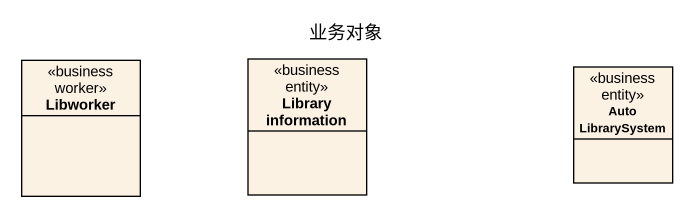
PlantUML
@startuml
title 业务对象
hide circle
hide empty members
class Libworker <<business worker>>
class "Library information" as Library_information <<business entity>>
class "Auto LibrarySystem" as Auto_LibrarySystem <<business entity>>
@enduml
